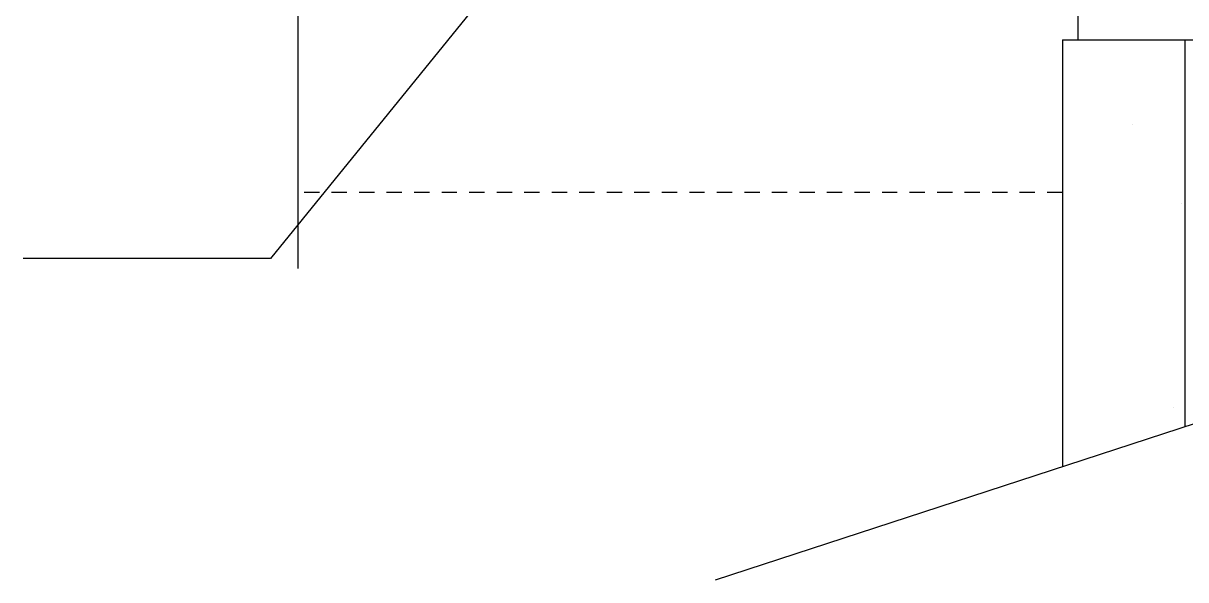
# Model space of a CAD drawing. Extents: x 10 to 698, y 9 to 300.
# Drawn here: x 663.64 to 673.14, y 131.61 to 136.16 of the extents above; entities that cross this region are included whole.
import ezdxf

# ---------------------------------------------------------------- set-up
doc = ezdxf.new("R2010")
doc.units = 0
doc.header["$LTSCALE"] = 0.5
doc.header["$MEASUREMENT"] = 0
doc.linetypes.add('HIDDEN', pattern=[0.375, 0.25, -0.125])
doc.layers.get('0').update_dxf_attribs({"linetype": 'CONTINUOUS'})
for name, color, linetype in [('A-ANNO-NOTE', 7, 'CONTINUOUS'), ('A-ANNO-SYMB', 7, 'CONTINUOUS'), ('A-DETL-MBND', 2, 'CONTINUOUS'), ('A-DETL-MCUT', 2, 'CONTINUOUS'), ('A-DETL-PATT', 8, 'CONTINUOUS')]:
    doc.layers.add(name, color=color, linetype=linetype)

# ---------------------------------------------------------------- blocks, each defined once
blk = doc.blocks.new('*X266')
at = {"color": 0}
for p, q in [((672.7069, 135.3347), (672.7069, 135.3347)), ((673.1059, 134.6877), (673.1059, 134.6877)), ((673.0451, 133.0232), (673.0451, 133.0232))]:
    blk.add_line(p, q, dxfattribs=at)

msp = doc.modelspace()

# ---------------------------------------------------------------- linework, layer by layer
at = {"layer": 'A-ANNO-NOTE', "flags": 128}
msp.add_lwpolyline([(668.33288967, 137.5348336), (665.66220522, 134.23823173), (663.64002905, 134.23823173)], dxfattribs=at)
at = {"layer": 'A-ANNO-SYMB'}
for p, q in [((665.88587003, 144.53828169), (665.88587003, 134.15875166)), ((669.30000464, 131.61058232), (674.73974779, 133.38692503))]:
    msp.add_line(p, q, dxfattribs=at)
at = {"layer": 'A-DETL-MBND', "linetype": 'HIDDEN'}
msp.add_line((672.13587003, 134.77896613), (665.88587003, 134.77896613), dxfattribs=at)
at = {"layer": 'A-DETL-MCUT'}
for p, q in [((672.26087003, 136.27896613), (672.26087003, 136.02896613)), ((672.13587003, 136.02896613), (680.13587003, 136.02896613)), ((672.13587003, 136.02896613), (672.13587003, 132.53663134)), ((673.13587003, 136.02896613), (673.13587003, 132.86318034))]:
    msp.add_line(p, q, dxfattribs=at)

# ---------------------------------------------------------------- block references
at = {"layer": 'A-DETL-PATT', "linetype": 'Continuous'}
msp.add_blockref('*X266', (0, 0), dxfattribs=at)

doc.saveas('drawing.dxf')
